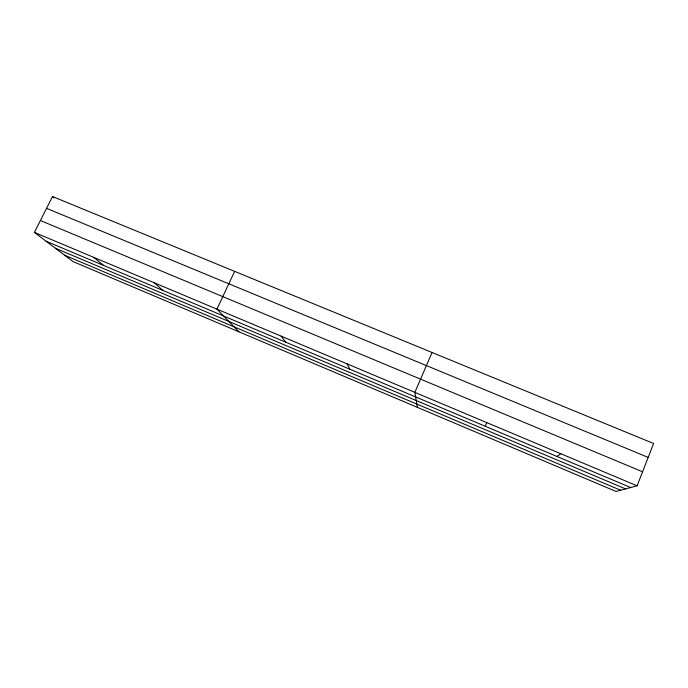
<?xml version="1.0" encoding="UTF-8"?>
<svg xmlns="http://www.w3.org/2000/svg" width="688" height="688" viewBox="0 0 688 688"><rect width="100%" height="100%" fill="white"/><g stroke="black" fill="none" stroke-linecap="round" stroke-linejoin="round"><path stroke-width="1.03" d="M637.114 485.823L653.6 443.502L52.512 196.544L34.4 232.398L73.048 261.586L616.044 491.456L637.114 485.823L34.4 232.398M485.272 426.259L486.751 422.595M432.055 352.48L414.855 392.366L417.41 407.365M234.625 271.373L216.909 309.136L238.934 331.814M556.936 456.454L560.806 453.736M46.56 208.335L648.182 457.4M40.403 220.521L642.575 471.787M46.044 241.196L630.707 487.534M55.384 248.248L625.607 488.893M64.56 255.171L620.628 490.226M93.637 257.303L103.707 265.491M52.512 196.544L54.094 197.946M154.447 282.871L162.858 290.413M281.082 336.122L285.881 342.246M347.036 363.849L349.882 369.207"/></g></svg>
